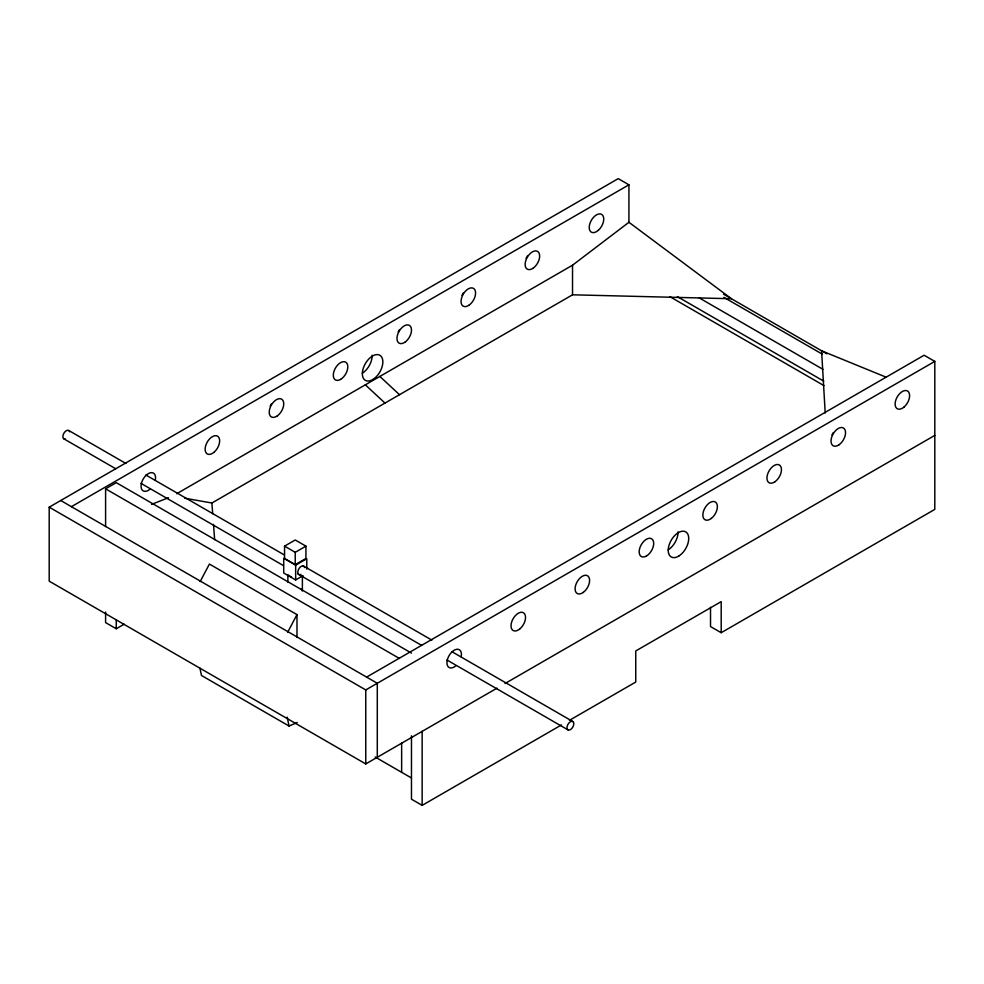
<?xml version="1.0" encoding="UTF-8"?>
<svg xmlns="http://www.w3.org/2000/svg" width="984" height="984" viewBox="0 0 984 984"><rect width="100%" height="100%" fill="white"/><g stroke="black" fill="none" stroke-linecap="round" stroke-linejoin="round"><path stroke-width="1.48" d="M200.146 581.618L209.407 564.053L296.983 614.619L296.983 637.386M287.722 632.171L296.983 614.619M176.653 493.759L572.528 265.2L628.924 222.286L731.444 298.742L572.528 294.806L211.892 503.008L184.734 498.199M497.043 688.136L365.765 763.928L49.2 581.163L49.2 507.166L618.235 178.633L628.924 184.808L628.924 222.556M71.414 506.674L628.924 184.808M105.595 526.575L105.595 488.827L116.272 482.664L411.472 653.093M105.595 612.023L105.595 622.601L116.272 628.764L124.23 624.176M284.56 546.145L295.237 539.982L305.926 546.145L305.926 558.481L295.237 564.644L284.56 558.481L284.56 546.145L295.237 552.319L305.926 546.145M303.072 575.665L295.667 579.945L283.712 573.032L283.712 558.236L295.667 565.136L306.774 558.727L306.774 569.084M366.614 677.103L924.124 355.236L934.8 361.399L934.8 509.392L721.198 632.712L710.522 626.55L710.522 607.3M49.2 507.166L365.765 689.932L934.8 361.399M505.026 683.523L934.8 435.395M411.472 735.774L411.472 799.192L422.148 805.367L561.458 724.937M569.416 720.337L635.75 682.047L635.75 650.953L721.198 601.63L721.198 632.712M199.912 668.099L201.486 675.491L289.062 726.044L297.254 722.527M151.511 504.386L168.436 497.732M886.203 377.216L821.591 350.796L825.207 413.022M723.56 294.191L826.843 353.822M723.941 297.377L822.439 354.24M699.144 297.857L822.944 369.332M677.336 296.615L823.768 381.152M669.735 296.578L823.989 385.63M68.745 430.488L125.94 463.501M145.89 475.026L284.216 554.89M302.838 565.64L431.865 640.129M451.816 651.642L572.848 721.53A4.834 2.792 -60 0 1 571.224 729.046A4.834 2.792 -60 0 1 567.104 726.5A4.834 2.792 -60 0 1 572.848 721.53M63.825 438.803L115.706 468.753M140.97 483.353L283.294 565.517M297.931 573.967L421.619 645.381M446.896 659.969L567.94 729.845M105.595 488.827L399.467 658.493M60.737 500.512L377.29 683.277L377.29 757.262M375.175 757.028L411.472 777.987M379.861 376.442L399.504 394.695M365.335 384.83L384.99 403.083M287.168 717.176L289.062 726.044M211.892 503.008L212.704 513.709M213.503 524.411L214.66 539.699M572.528 265.2L572.528 294.806M422.148 731.37L422.148 805.367M401.644 743.154L401.644 772.305M365.765 689.932L365.765 763.928M302.383 576.218L302.383 591.015A7.245 4.182 0 0 0 301.411 588.924M295.667 565.136L295.667 579.945M295.237 552.319L295.237 564.644M287.882 574.742L287.882 582.134M116.272 619.711L116.272 628.764M150.146 489.06A10.271 5.929 -60 0 1 141.069 486.859A10.271 5.929 -60 0 1 149.002 473.255A10.271 5.929 -60 0 1 155.312 480.192M271.522 403.711A10.271 5.929 -60 0 1 270.17 406.023M399.455 329.566A10.271 5.929 -60 0 1 398.163 331.916M463.316 293.023A10.271 5.929 -60 0 1 461.963 295.335M527.424 256A10.271 5.929 -60 0 1 526.059 258.312M372.161 355.249A14.502 8.376 -60 0 1 362.333 373.231M456.022 665.664A10.271 5.929 -60 0 1 446.957 663.45A10.271 5.929 -60 0 1 454.879 649.858A10.271 5.929 -60 0 1 461.188 656.783M833.3 432.603A10.271 5.929 -60 0 1 831.935 434.916M678.038 531.852A14.502 8.376 -60 0 1 668.21 549.835M65.35 438.987A4.834 2.792 -60 0 1 63.911 433.181A4.834 2.792 -60 0 1 69.606 431.779M301.018 574.373A4.834 2.792 -60 0 1 297.808 572.405A4.834 2.792 -60 0 1 300.833 566.624A4.834 2.792 -60 0 1 304.573 567.596M291.51 576.882A7.245 4.182 0 0 1 288.853 575.357M214.278 452.037A10.271 5.929 -60 0 0 217.525 436.133A10.271 5.929 -60 0 0 205.373 446.908A10.271 5.929 -60 0 0 214.278 452.037M277.377 415.838A10.271 5.929 -60 0 0 282.273 399.627A10.271 5.929 -60 0 0 269.788 408.631A10.271 5.929 -60 0 0 277.377 415.838M340.587 379.393A10.271 5.929 -60 0 0 346.823 363.182A10.271 5.929 -60 0 0 334.252 370.513A10.271 5.929 -60 0 0 340.587 379.393M405.42 341.842A10.271 5.929 -60 0 0 409.861 325.692A10.271 5.929 -60 0 0 397.438 335.212A10.271 5.929 -60 0 0 405.42 341.842M469.134 305.114A10.271 5.929 -60 0 0 474.165 288.89A10.271 5.929 -60 0 0 461.656 297.746A10.271 5.929 -60 0 0 469.134 305.114M533.242 268.103A10.271 5.929 -60 0 0 538.223 251.892A10.271 5.929 -60 0 0 525.727 260.797A10.271 5.929 -60 0 0 533.242 268.103M598.358 230.281A10.271 5.929 -60 0 0 601.618 214.364A10.271 5.929 -60 0 0 589.465 225.139A10.271 5.929 -60 0 0 598.358 230.281M373.01 379.406A14.502 8.376 -60 0 0 381.263 356.479A14.502 8.376 -60 0 0 363.514 367.561A14.502 8.376 -60 0 0 373.01 379.406M520.155 628.641A10.271 5.929 -60 0 0 523.414 612.724A10.271 5.929 -60 0 0 511.262 623.499A10.271 5.929 -60 0 0 520.155 628.641M583.254 592.429A10.271 5.929 -60 0 0 588.149 576.23A10.271 5.929 -60 0 0 575.665 585.222A10.271 5.929 -60 0 0 583.254 592.429M646.463 555.997A10.271 5.929 -60 0 0 652.712 539.786A10.271 5.929 -60 0 0 640.129 547.104A10.271 5.929 -60 0 0 646.463 555.997M711.297 518.445A10.271 5.929 -60 0 0 715.737 502.283A10.271 5.929 -60 0 0 703.326 511.815A10.271 5.929 -60 0 0 711.297 518.445M775.023 481.705A10.271 5.929 -60 0 0 780.041 465.493A10.271 5.929 -60 0 0 767.545 474.349A10.271 5.929 -60 0 0 775.023 481.705M839.131 444.707A10.271 5.929 -60 0 0 844.1 428.483A10.271 5.929 -60 0 0 831.615 437.388A10.271 5.929 -60 0 0 839.131 444.707M904.234 406.872A10.271 5.929 -60 0 0 907.494 390.968A10.271 5.929 -60 0 0 895.354 401.73A10.271 5.929 -60 0 0 904.234 406.872M678.886 555.997A14.502 8.376 -60 0 0 687.139 533.082A14.502 8.376 -60 0 0 669.391 544.152A14.502 8.376 -60 0 0 678.886 555.997"/></g></svg>
